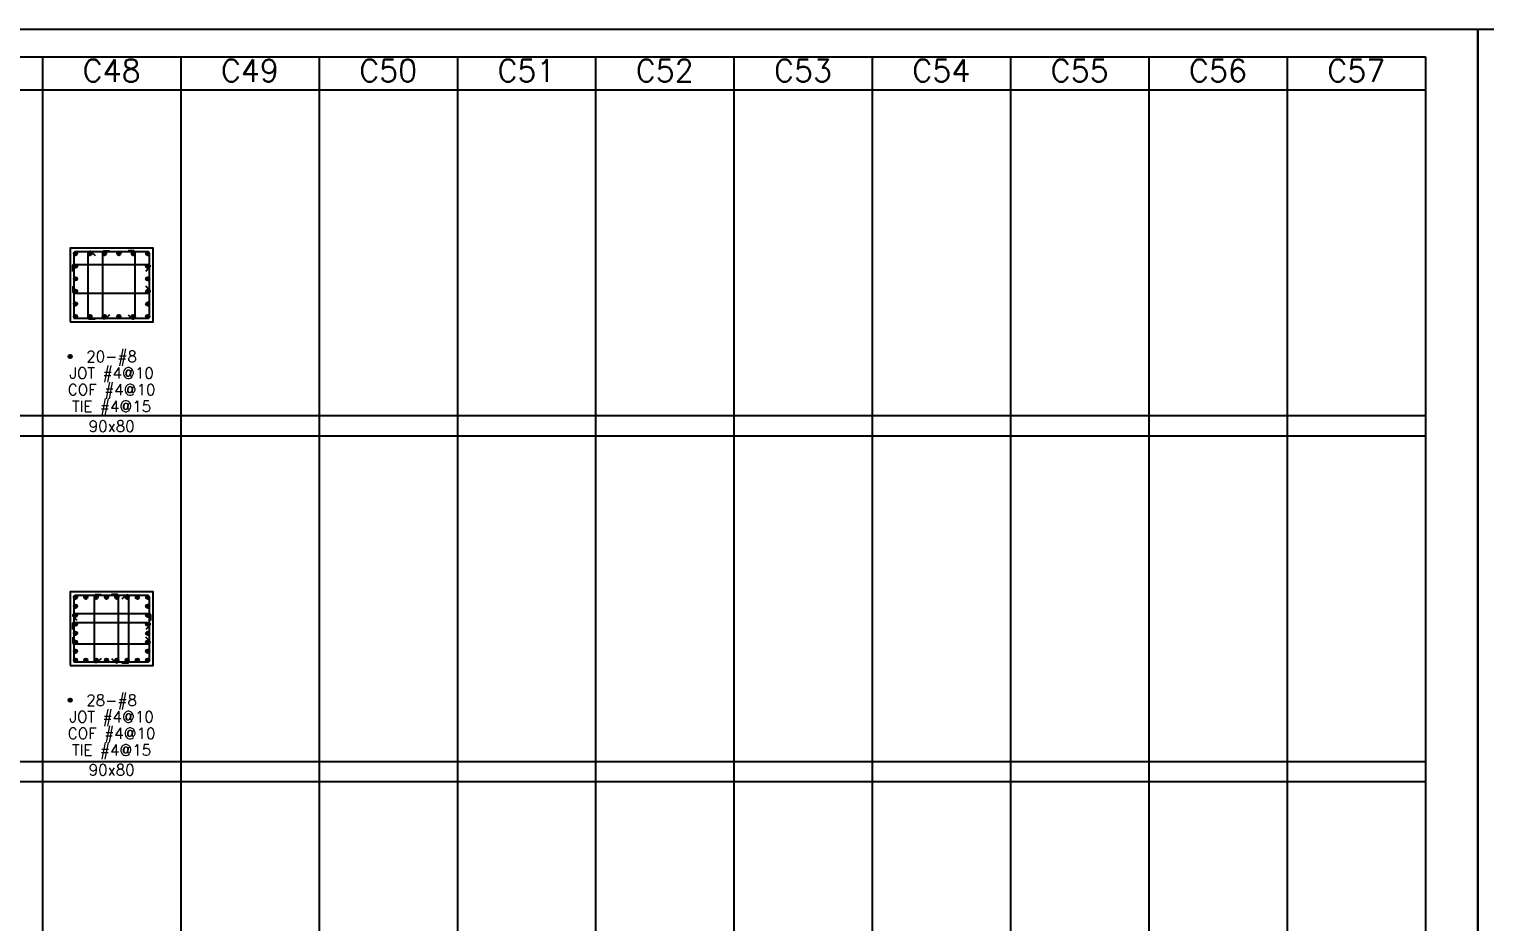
# Model space of a CAD drawing. Header units: millimetres. Extents: x 0 to 31920, y -6088 to 2522.
# Drawn here: x 1621 to 3200, y -1968 to -1000 of the extents above; entities that cross this region are included whole.
import ezdxf
from ezdxf.enums import TextEntityAlignment as Align

# ---------------------------------------------------------------- set-up
doc = ezdxf.new("R2010")
doc.units = ezdxf.units.MM
doc.header["$MEASUREMENT"] = 0
for name, color, linetype in [('DwFm', 7, 'Continuous'), ('S-RC', 130, 'Continuous'), ('S-REINF', 6, 'Continuous'), ('S-REINFD', 201, 'Continuous'), ('S-STUD', 1, 'Continuous'), ('S-TEXT', 2, 'Continuous')]:
    doc.layers.add(name, color=color, linetype=linetype)
doc.styles.add('CS4', font='romans.shx', dxfattribs={"width": 0.8, "bigfont": 'lsp.shx'})

# ---------------------------------------------------------------- blocks, each defined once
blk = doc.blocks.new('繪圖範圍')
blk.add_lwpolyline([(0, 51.1), (79.8, 51.1), (79.8, 0), (0, 0)], close=True)

msp = doc.modelspace()

# ---------------------------------------------------------------- hatches: boundary and pattern name
at = {"layer": 'S-REINFD'}
h = msp.add_hatch(color=256, dxfattribs=at)
edge = h.paths.add_edge_path()
edge.add_arc((1670.9, -1243.4), 1.91, 0, 360)
h = msp.add_hatch(color=256, dxfattribs=at)
edge = h.paths.add_edge_path()
edge.add_arc((1686.5, -1243.4), 1.91, 0, 360)
h = msp.add_hatch(color=256, dxfattribs=at)
edge = h.paths.add_edge_path()
edge.add_arc((1702.2, -1243.4), 1.91, 0, 360)
h = msp.add_hatch(color=256, dxfattribs=at)
edge = h.paths.add_edge_path()
edge.add_arc((1717.8, -1243.4), 1.91, 0, 360)
h = msp.add_hatch(color=256, dxfattribs=at)
edge = h.paths.add_edge_path()
edge.add_arc((1733.5, -1243.4), 1.91, 0, 360)
h = msp.add_hatch(color=256, dxfattribs=at)
edge = h.paths.add_edge_path()
edge.add_arc((1749.1, -1243.4), 1.91, 0, 360)
h = msp.add_hatch(color=256, dxfattribs=at)
edge = h.paths.add_edge_path()
edge.add_arc((1670.9, -1257.1), 1.91, 0, 360)
h = msp.add_hatch(color=256, dxfattribs=at)
edge = h.paths.add_edge_path()
edge.add_arc((1749.1, -1257.1), 1.91, 0, 360)
h = msp.add_hatch(color=256, dxfattribs=at)
edge = h.paths.add_edge_path()
edge.add_arc((1670.9, -1270.7), 1.91, 0, 360)
h = msp.add_hatch(color=256, dxfattribs=at)
edge = h.paths.add_edge_path()
edge.add_arc((1749.1, -1270.7), 1.91, 0, 360)
h = msp.add_hatch(color=256, dxfattribs=at)
edge = h.paths.add_edge_path()
edge.add_arc((1670.9, -1284.3), 1.91, 0, 360)
h = msp.add_hatch(color=256, dxfattribs=at)
edge = h.paths.add_edge_path()
edge.add_arc((1749.1, -1284.3), 1.91, 0, 360)
h = msp.add_hatch(color=256, dxfattribs=at)
edge = h.paths.add_edge_path()
edge.add_arc((1670.9, -1298), 1.91, 0, 360)
h = msp.add_hatch(color=256, dxfattribs=at)
edge = h.paths.add_edge_path()
edge.add_arc((1670.9, -1311.6), 1.91, 0, 360)
h = msp.add_hatch(color=256, dxfattribs=at)
edge = h.paths.add_edge_path()
edge.add_arc((1686.5, -1311.6), 1.91, 0, 360)
h = msp.add_hatch(color=256, dxfattribs=at)
edge = h.paths.add_edge_path()
edge.add_arc((1702.2, -1311.6), 1.91, 0, 360)
h = msp.add_hatch(color=256, dxfattribs=at)
edge = h.paths.add_edge_path()
edge.add_arc((1717.8, -1311.6), 1.91, 0, 360)
h = msp.add_hatch(color=256, dxfattribs=at)
edge = h.paths.add_edge_path()
edge.add_arc((1733.5, -1311.6), 1.91, 0, 360)
h = msp.add_hatch(color=256, dxfattribs=at)
edge = h.paths.add_edge_path()
edge.add_arc((1749.1, -1298), 1.91, 0, 360)
h = msp.add_hatch(color=256, dxfattribs=at)
edge = h.paths.add_edge_path()
edge.add_arc((1749.1, -1311.6), 1.91, 0, 360)
h = msp.add_hatch(color=256, dxfattribs=at)
edge = h.paths.add_edge_path()
edge.add_arc((1665, -1355), 1.91, 0, 360)
h = msp.add_hatch(color=256, dxfattribs=at)
edge = h.paths.add_edge_path()
edge.add_arc((1670.9, -1616.1), 1.91, 0, 360)
h = msp.add_hatch(color=256, dxfattribs=at)
edge = h.paths.add_edge_path()
edge.add_arc((1670.9, -1625.8), 1.91, 0, 360)
h = msp.add_hatch(color=256, dxfattribs=at)
edge = h.paths.add_edge_path()
edge.add_arc((1682.1, -1616.1), 1.91, 0, 360)
h = msp.add_hatch(color=256, dxfattribs=at)
edge = h.paths.add_edge_path()
edge.add_arc((1693.2, -1616.1), 1.91, 0, 360)
h = msp.add_hatch(color=256, dxfattribs=at)
edge = h.paths.add_edge_path()
edge.add_arc((1704.4, -1616.1), 1.91, 0, 360)
h = msp.add_hatch(color=256, dxfattribs=at)
edge = h.paths.add_edge_path()
edge.add_arc((1715.6, -1616.1), 1.91, 0, 360)
h = msp.add_hatch(color=256, dxfattribs=at)
edge = h.paths.add_edge_path()
edge.add_arc((1726.8, -1616.1), 1.91, 0, 360)
h = msp.add_hatch(color=256, dxfattribs=at)
edge = h.paths.add_edge_path()
edge.add_arc((1737.9, -1616.1), 1.91, 0, 360)
h = msp.add_hatch(color=256, dxfattribs=at)
edge = h.paths.add_edge_path()
edge.add_arc((1749.1, -1616.1), 1.91, 0, 360)
h = msp.add_hatch(color=256, dxfattribs=at)
edge = h.paths.add_edge_path()
edge.add_arc((1749.1, -1625.8), 1.91, 0, 360)
h = msp.add_hatch(color=256, dxfattribs=at)
edge = h.paths.add_edge_path()
edge.add_arc((1670.9, -1635.6), 1.91, 0, 360)
h = msp.add_hatch(color=256, dxfattribs=at)
edge = h.paths.add_edge_path()
edge.add_arc((1749.1, -1635.6), 1.91, 0, 360)
h = msp.add_hatch(color=256, dxfattribs=at)
edge = h.paths.add_edge_path()
edge.add_arc((1670.9, -1645.3), 1.91, 0, 360)
h = msp.add_hatch(color=256, dxfattribs=at)
edge = h.paths.add_edge_path()
edge.add_arc((1670.9, -1655.1), 1.91, 0, 360)
h = msp.add_hatch(color=256, dxfattribs=at)
edge = h.paths.add_edge_path()
edge.add_arc((1749.1, -1645.3), 1.91, 0, 360)
h = msp.add_hatch(color=256, dxfattribs=at)
edge = h.paths.add_edge_path()
edge.add_arc((1749.1, -1655.1), 1.91, 0, 360)
h = msp.add_hatch(color=256, dxfattribs=at)
edge = h.paths.add_edge_path()
edge.add_arc((1670.9, -1664.8), 1.91, 0, 360)
h = msp.add_hatch(color=256, dxfattribs=at)
edge = h.paths.add_edge_path()
edge.add_arc((1670.9, -1674.6), 1.91, 0, 360)
h = msp.add_hatch(color=256, dxfattribs=at)
edge = h.paths.add_edge_path()
edge.add_arc((1749.1, -1664.8), 1.91, 0, 360)
h = msp.add_hatch(color=256, dxfattribs=at)
edge = h.paths.add_edge_path()
edge.add_arc((1749.1, -1674.6), 1.91, 0, 360)
h = msp.add_hatch(color=256, dxfattribs=at)
edge = h.paths.add_edge_path()
edge.add_arc((1670.9, -1684.3), 1.91, 0, 360)
h = msp.add_hatch(color=256, dxfattribs=at)
edge = h.paths.add_edge_path()
edge.add_arc((1682.1, -1684.3), 1.91, 0, 360)
h = msp.add_hatch(color=256, dxfattribs=at)
edge = h.paths.add_edge_path()
edge.add_arc((1693.2, -1684.3), 1.91, 0, 360)
h = msp.add_hatch(color=256, dxfattribs=at)
edge = h.paths.add_edge_path()
edge.add_arc((1704.4, -1684.3), 1.91, 0, 360)
h = msp.add_hatch(color=256, dxfattribs=at)
edge = h.paths.add_edge_path()
edge.add_arc((1715.6, -1684.3), 1.91, 0, 360)
h = msp.add_hatch(color=256, dxfattribs=at)
edge = h.paths.add_edge_path()
edge.add_arc((1726.8, -1684.3), 1.91, 0, 360)
h = msp.add_hatch(color=256, dxfattribs=at)
edge = h.paths.add_edge_path()
edge.add_arc((1737.9, -1684.3), 1.91, 0, 360)
h = msp.add_hatch(color=256, dxfattribs=at)
edge = h.paths.add_edge_path()
edge.add_arc((1749.1, -1684.3), 1.91, 0, 360)
h = msp.add_hatch(color=256, dxfattribs=at)
edge = h.paths.add_edge_path()
edge.add_arc((1665, -1727.7), 1.91, 0, 360)

# ---------------------------------------------------------------- linework, layer by layer
at = {"layer": 'S-RC'}
for points in [[(1665, -1317.5), (1755, -1317.5), (1755, -1237.5), (1665, -1237.5), (1665, -1317.5)], [(1665, -1690.2), (1755, -1690.2), (1755, -1610.2), (1665, -1610.2), (1665, -1690.2)]]:
    msp.add_lwpolyline(points, dxfattribs=at)
at = {"layer": 'S-REINF', "color": 2}
for points in [[(1669, -1313.5), (1749.1, -1313.5, 0.414214), (1751, -1311.6), (1751, -1243.4, 0.414214), (1749.1, -1241.5), (1670.9, -1241.5, 0.414214), (1669, -1243.4), (1669, -1313.5)], [(1692.1, -1314.6), (1686.5, -1314.6, -0.414214), (1684.6, -1312.7), (1684.6, -1242.7, -0.653352), (1687.8, -1241.4), (1692.1, -1245.3)], [(1707.8, -1309.7), (1703.5, -1313.7, -0.653352), (1700.3, -1312.3), (1700.3, -1242.3, -0.414214), (1702.2, -1240.4), (1707.8, -1240.4)], [(1727.9, -1309.7), (1732.2, -1313.7, 0.653352), (1735.4, -1312.3), (1735.4, -1242.3, 0.414214), (1733.5, -1240.4), (1727.9, -1240.4)], [(1667.9, -1262.7), (1667.9, -1257.1, -0.414214), (1669.8, -1255.2), (1749.8, -1255.2, -0.653352), (1751.2, -1258.3), (1747.2, -1262.7)], [(1667.9, -1278.7), (1667.9, -1284.3, 0.414214), (1669.8, -1286.2), (1749.8, -1286.2, 0.653352), (1751.2, -1283), (1747.2, -1278.7)], [(1669, -1686.2), (1749.1, -1686.2, 0.414214), (1751, -1684.3), (1751, -1616.1, 0.414214), (1749.1, -1614.2), (1670.9, -1614.2, 0.414214), (1669, -1616.1), (1669, -1686.2)], [(1698.8, -1682.4), (1694.5, -1686.4, -0.653352), (1691.3, -1685), (1691.3, -1615, -0.414214), (1693.2, -1613.1), (1698.8, -1613.1)], [(1710, -1682.4), (1714.3, -1686.4, 0.653352), (1717.5, -1685), (1717.5, -1615, 0.414214), (1715.6, -1613.1), (1710, -1613.1)], [(1721.2, -1687.3), (1726.8, -1687.3, 0.414214), (1728.7, -1685.4), (1728.7, -1615.4, 0.653352), (1725.5, -1614), (1721.2, -1618)], [(1672.8, -1641.2), (1668.8, -1636.9, -0.653352), (1670.2, -1633.7), (1750.2, -1633.7, -0.414214), (1752.1, -1635.6), (1752.1, -1641.2)], [(1667.9, -1650.9), (1667.9, -1645.3, -0.414214), (1669.8, -1643.4), (1749.8, -1643.4, -0.653352), (1751.2, -1646.6), (1747.2, -1650.9)], [(1667.9, -1659.2), (1667.9, -1664.8, 0.414214), (1669.8, -1666.7), (1749.8, -1666.7, 0.653352), (1751.2, -1663.5), (1747.2, -1659.2)]]:
    msp.add_lwpolyline(points, format="xyb", dxfattribs=at)
at = {"layer": 'S-REINFD'}
for centre in [(1670.9, -1243.4), (1686.5, -1243.4), (1702.2, -1243.4), (1717.8, -1243.4), (1733.5, -1243.4), (1749.1, -1243.4), (1670.9, -1257.1), (1749.1, -1257.1), (1670.9, -1270.7), (1749.1, -1270.7), (1670.9, -1284.3), (1749.1, -1284.3), (1670.9, -1298), (1670.9, -1311.6), (1686.5, -1311.6), (1702.2, -1311.6), (1717.8, -1311.6), (1733.5, -1311.6), (1749.1, -1298), (1749.1, -1311.6), (1665, -1355), (1670.9, -1616.1), (1670.9, -1625.8), (1682.1, -1616.1), (1693.2, -1616.1), (1704.4, -1616.1), (1715.6, -1616.1), (1726.8, -1616.1), (1737.9, -1616.1), (1749.1, -1616.1), (1749.1, -1625.8), (1670.9, -1635.6), (1749.1, -1635.6), (1670.9, -1645.3), (1670.9, -1655.1), (1749.1, -1645.3), (1749.1, -1655.1), (1670.9, -1664.8), (1670.9, -1674.6), (1749.1, -1664.8), (1749.1, -1674.6), (1670.9, -1684.3), (1682.1, -1684.3), (1693.2, -1684.3), (1704.4, -1684.3), (1715.6, -1684.3), (1726.8, -1684.3), (1737.9, -1684.3), (1749.1, -1684.3), (1665, -1727.7)]:
    msp.add_circle(centre, 1.91, dxfattribs=at)
at = {"layer": 'S-STUD'}
for p, q in [((15, -1030), (3135, -1030)), ((1635, -1030), (1635, -2941)), ((1785, -1030), (1785, -2941)), ((1935, -1030), (1935, -2941)), ((2085, -1030), (2085, -2941)), ((2235, -1030), (2235, -2941)), ((2385, -1030), (2385, -2941)), ((2535, -1030), (2535, -2941)), ((2685, -1030), (2685, -2941)), ((2835, -1030), (2835, -2941)), ((2985, -1030), (2985, -2941)), ((3135, -1030), (3135, -2941)), ((15, -1066), (3135, -1066)), ((15, -1419), (3135, -1419)), ((15, -1441), (3135, -1441)), ((15, -1794), (3135, -1794)), ((15, -1816), (3135, -1816))]:
    msp.add_line(p, q, dxfattribs=at)

# ---------------------------------------------------------------- block references
at = {"layer": 'DwFm', "xscale": 40, "yscale": 40, "zscale": 40}
for p in [(0, -3044), (3192, -3044)]:
    msp.add_blockref('繪圖範圍', p, dxfattribs=at)

# ---------------------------------------------------------------- texts
at = {"layer": 'S-TEXT', "style": 'CS4'}
for s, height, p in [('C48', 24, (1710, -1057)), ('C49', 24, (1860, -1057)), ('C50', 24, (2010, -1057)), ('C51', 24, (2160, -1057)), ('C52', 24, (2310, -1057)), ('C53', 24, (2460, -1057)), ('C54', 24, (2610, -1057)), ('C55', 24, (2760, -1057)), ('C56', 24, (2910, -1057)), ('C57', 24, (3060, -1057)), ('20-#8', 12, (1710, -1361)), ('JOT #4@10', 12, (1710, -1379)), ('COF #4@10', 12, (1710, -1397)), ('TIE #4@15', 12, (1710, -1415)), ('90x80', 12, (1710, -1436.5)), ('28-#8', 12, (1710, -1733.7)), ('JOT #4@10', 12, (1710, -1751.7)), ('COF #4@10', 12, (1710, -1769.7)), ('TIE #4@15', 12, (1710, -1787.7)), ('90x80', 12, (1710, -1809.2))]:
    msp.add_text(s, height=height, dxfattribs=at).set_placement(p, align=Align.CENTER)

doc.saveas('drawing.dxf')
